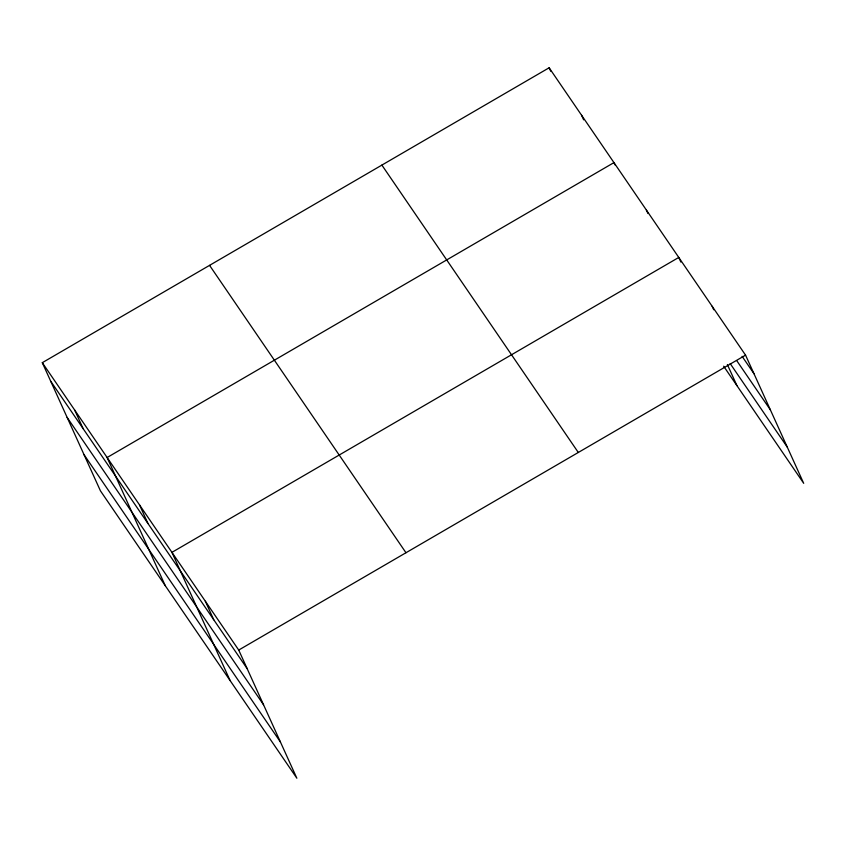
<?xml version="1.0" encoding="UTF-8"?>
<svg xmlns="http://www.w3.org/2000/svg" width="846" height="846" viewBox="0 0 846 846"><rect width="100%" height="100%" fill="white"/><g stroke="black" fill="none" stroke-linecap="round" stroke-linejoin="round"><path stroke-width="1.27" d="M42.3 362.68L238.72 650.056L296.861 778.225L100.441 490.849L42.3 362.68L549.139 67.775L745.559 355.151L803.7 483.32L723.658 366.212M238.72 650.056L745.559 355.151M742.111 356.346L753.987 373.721M737.003 361.031L770.389 409.887M730.161 363.558L787.298 447.153M381.884 165.097L578.304 452.473M209.554 265.358L405.974 552.745M50.728 381.25L247.148 668.626M67.13 417.416L263.55 704.792M84.029 454.683L280.46 742.058M712.173 306.294L713.749 309.773M680.882 262.08L678.778 257.438L171.939 552.353L230.08 680.522M727.391 364.605L736.919 385.607M646.365 210.02L647.951 213.509M615.01 164.928L613.953 162.612L107.114 457.517L165.256 585.686M581.551 115.193L583.655 119.836M549.139 67.775L550.714 71.254M205.335 601.21L213.752 619.78M139.527 504.935L147.955 523.505M74.712 410.099L83.13 428.668"/></g></svg>
